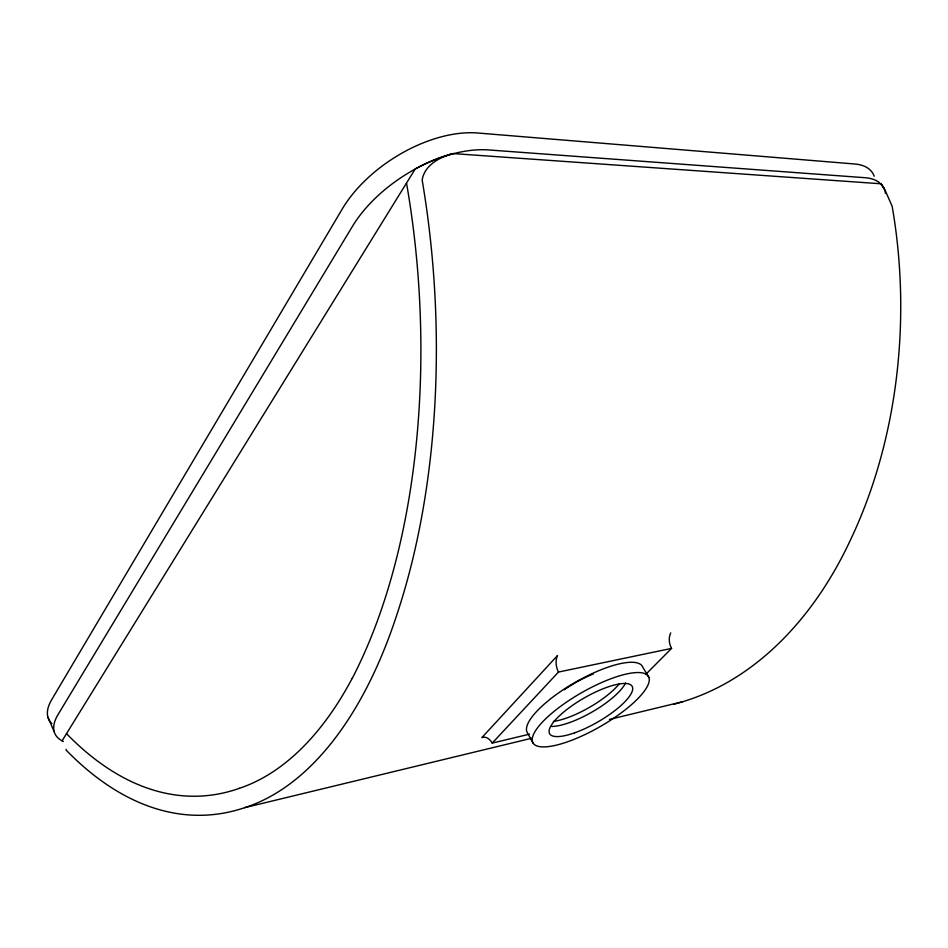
<?xml version="1.0" encoding="UTF-8"?>
<svg xmlns="http://www.w3.org/2000/svg" width="948" height="948" viewBox="0 0 948 948"><rect width="100%" height="100%" fill="white"/><g stroke="black" fill="none" stroke-linecap="round" stroke-linejoin="round"><path stroke-width="1.42" d="M62.082 740.826L415.283 168.851A106.508 59.475 -32.6 0 1 453.061 153.576L880.905 183.782L884.768 189.517L892.151 206.249A414.904 289.756 89.9 0 1 850.072 540.787A381.404 269.67 89.4 0 1 682.667 701.721A418.412 293.572 -89.5 0 1 673.981 704.245M558.49 672.049A14.386 9.8 78.3 0 1 557.46 655.589L481.88 737.627A13.568 8.651 76.7 0 1 492.237 743.09L558.49 672.049L671.575 648.396A13.485 9.871 77.8 0 1 670.722 632.932M645.588 674.526L671.575 648.396M453.061 153.576C439.813 157.143 424.526 165.082 422.156 180.002A521.921 265.831 86.6 0 1 396.809 614.861A480.352 248.186 86.3 0 1 244.691 807.66A527.384 270.358 87 0 1 66.087 750.058L66.064 749.358M244.691 807.66L531.887 738.196M609.434 719.437L682.667 701.721M492.237 743.09L529.494 734.167M648.918 677.476A66.609 19.327 -29.9 0 0 556.002 709.827A66.609 19.327 -29.9 0 0 567.283 741.893A66.609 19.327 -29.9 0 0 648.918 677.476L642.898 667.38A66.431 19.707 -29.9 0 0 576.052 681.873A66.431 19.707 -29.9 0 0 527.467 732.958L533.179 743.256M47.91 717.162L54.214 731.749M874.222 176.233A88.259 38.228 -37.1 0 0 854.776 164.004L477.733 133.004A105.963 60.293 -32.7 0 0 342.216 209.058L51.69 699.683A81.445 33.073 -23.9 0 0 51.879 723.585M883.892 188.534A88.614 37.624 -36.9 0 0 865.074 177.714L488.623 149.938A106.496 59.463 -32.6 0 0 352.407 226.418L58.112 714.448A81.753 32.528 -24 0 0 63.315 741.443M880.917 183.782A88.626 37.636 -36.9 0 1 884.792 190.406M885.065 191.377A88.626 37.636 -36.9 0 1 885.468 193.404M618.985 684.136A47.376 14.184 -29.9 0 1 553.359 721.428M564.261 689.753A47.376 14.184 -29.9 0 1 593.282 673.969M406.514 183.059A501.03 254.739 86.6 0 1 352.182 678.472M352.158 678.436A459.59 237.059 86.2 0 1 239.441 788.309M239.453 788.298A506.279 259.077 86.9 0 1 66.479 733.622M625.573 682.963A47.436 14.066 -29.9 0 1 593.472 711.201A47.436 14.066 -29.9 0 1 551.724 726.441M574.559 732.851A47.566 13.793 -29.9 0 0 632.399 686.862A47.566 13.793 -29.9 0 0 565.755 710.372A47.566 13.793 -29.9 0 0 574.559 732.851"/></g></svg>
